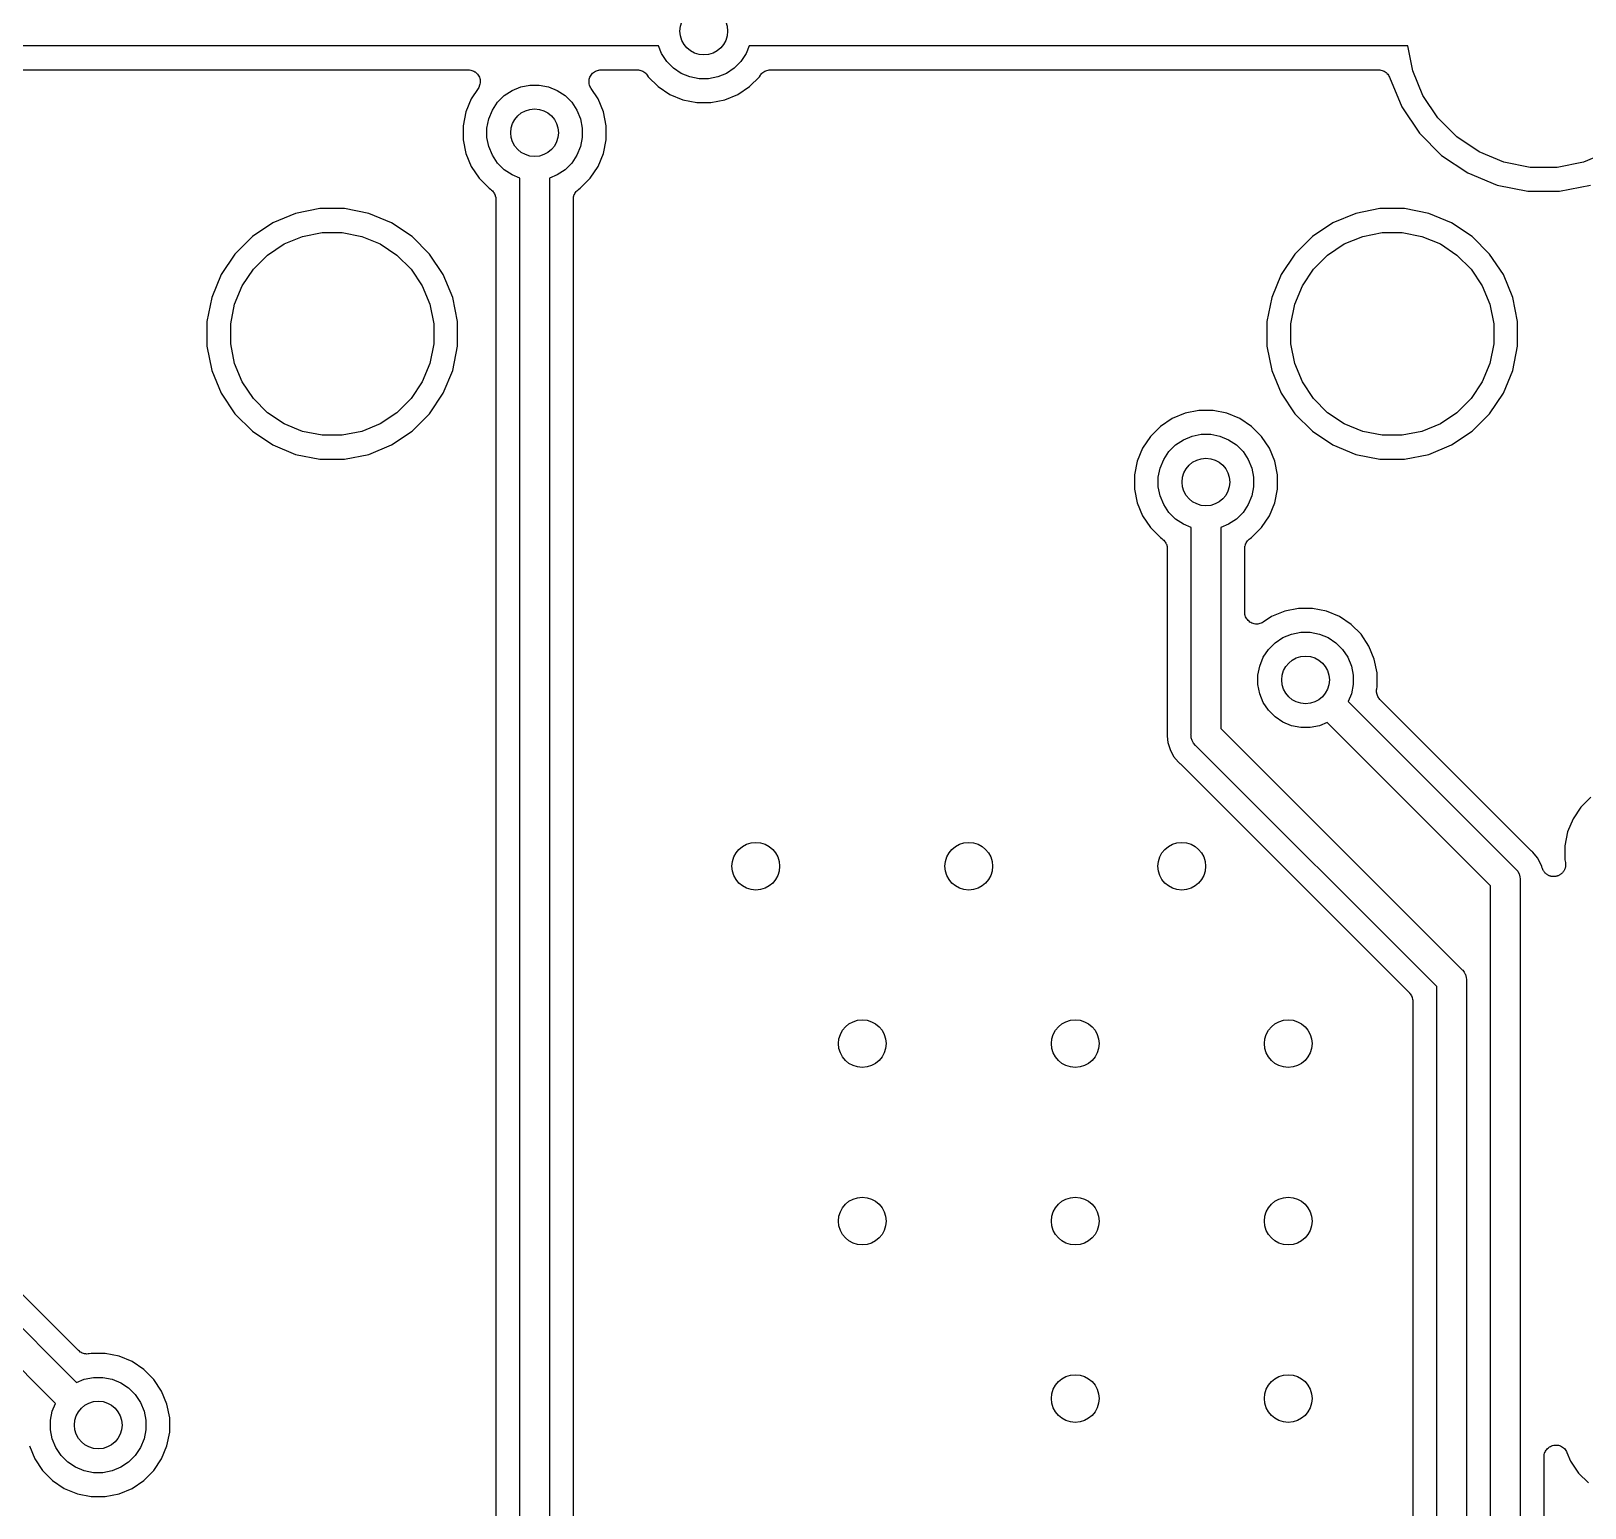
# Model space of a CAD drawing. Extents: x 0.9 to 12.6, y -6.4 to -2.3.
# Drawn here: x 6.288 to 6.801, y -5.45 to -4.963 of the extents above; entities that cross this region are included whole.
import ezdxf

# ---------------------------------------------------------------- set-up
doc = ezdxf.new("R2010")
doc.units = 0
doc.header["$MEASUREMENT"] = 0
doc.layers.add('BLACK', color=7, linetype='CONTINUOUS')

msp = doc.modelspace()

# ---------------------------------------------------------------- linework, layer by layer
at = {"layer": 'BLACK', "linetype": 'CONTINUOUS'}
for p, q in [((6.49518, -4.96742), (6.0824, -4.96742)), ((6.49623, -4.96996), (6.49518, -4.96742)), ((6.49795, -4.97254), (6.49623, -4.96996)), ((6.52414, -4.96996), (6.52242, -4.97254)), ((6.52519, -4.96742), (6.52414, -4.96996)), ((6.7426, -4.96742), (6.52519, -4.96742)), ((6.74423, -4.97563), (6.7426, -4.96742)), ((6.22247, -4.9753), (6.43243, -4.9753)), ((6.43243, -4.9753), (6.43247, -4.9753)), ((6.43247, -4.9753), (6.43247, -4.9753)), ((6.43247, -4.9753), (6.43247, -4.9753)), ((6.43247, -4.9753), (6.43249, -4.9753)), ((6.43249, -4.9753), (6.43286, -4.97534)), ((6.43286, -4.97534), (6.43323, -4.97538)), ((6.43323, -4.97538), (6.43324, -4.97538)), ((6.43324, -4.97538), (6.43325, -4.97538)), ((6.43325, -4.97538), (6.43361, -4.97549)), ((6.43361, -4.97549), (6.43397, -4.97561)), ((6.43397, -4.97561), (6.43397, -4.97561)), ((6.43397, -4.97561), (6.43398, -4.97561)), ((6.43398, -4.97561), (6.43431, -4.97579)), ((6.43431, -4.97579), (6.43464, -4.97597)), ((6.43464, -4.97597), (6.43465, -4.97598)), ((6.43465, -4.97598), (6.43466, -4.97598)), ((6.43466, -4.97598), (6.43494, -4.97622)), ((6.43494, -4.97622), (6.43523, -4.97647)), ((6.47347, -4.97643), (6.47376, -4.97619)), ((6.47376, -4.97619), (6.47405, -4.97595)), ((6.47405, -4.97595), (6.47406, -4.97595)), ((6.47406, -4.97595), (6.47407, -4.97594)), ((6.47407, -4.97594), (6.4744, -4.97577)), ((6.4744, -4.97577), (6.47473, -4.97559)), ((6.47473, -4.97559), (6.47474, -4.97559)), ((6.47474, -4.97559), (6.47475, -4.97559)), ((6.47475, -4.97559), (6.4751, -4.97548)), ((6.4751, -4.97548), (6.47547, -4.97537)), ((6.47547, -4.97537), (6.47547, -4.97537)), ((6.47547, -4.97537), (6.47548, -4.97537)), ((6.47548, -4.97537), (6.47585, -4.97533)), ((6.47585, -4.97533), (6.47623, -4.9753)), ((6.47623, -4.9753), (6.48822, -4.9753)), ((6.48822, -4.9753), (6.48824, -4.9753)), ((6.48824, -4.9753), (6.48824, -4.9753)), ((6.48824, -4.9753), (6.48824, -4.9753)), ((6.48824, -4.9753), (6.48828, -4.9753)), ((6.48828, -4.9753), (6.48864, -4.97534)), ((6.48864, -4.97534), (6.489, -4.97537)), ((6.489, -4.97537), (6.48902, -4.97538)), ((6.48902, -4.97538), (6.48904, -4.97538)), ((6.48904, -4.97538), (6.48939, -4.97549)), ((6.48939, -4.97549), (6.48974, -4.9756)), ((6.48974, -4.9756), (6.48975, -4.97561)), ((6.48975, -4.97561), (6.48977, -4.97561)), ((6.48977, -4.97561), (6.49009, -4.97579)), ((6.49009, -4.97579), (6.49041, -4.97596)), ((6.49041, -4.97596), (6.49043, -4.97597)), ((6.49043, -4.97597), (6.49044, -4.97598)), ((6.49044, -4.97598), (6.49072, -4.97622)), ((6.49072, -4.97622), (6.49101, -4.97645)), ((6.50015, -4.97473), (6.49795, -4.97254)), ((6.50273, -4.97646), (6.50015, -4.97473)), ((6.52022, -4.97473), (6.51764, -4.97646)), ((6.52242, -4.97254), (6.52022, -4.97473)), ((6.5294, -4.97641), (6.52969, -4.97618)), ((6.52969, -4.97618), (6.52997, -4.97595)), ((6.52997, -4.97595), (6.52999, -4.97594)), ((6.52999, -4.97594), (6.53, -4.97593)), ((6.53, -4.97593), (6.53033, -4.97576)), ((6.53033, -4.97576), (6.53065, -4.97559)), ((6.53065, -4.97559), (6.53067, -4.97559)), ((6.53067, -4.97559), (6.53068, -4.97558)), ((6.53068, -4.97558), (6.53103, -4.97548)), ((6.53103, -4.97548), (6.53139, -4.97537)), ((6.53139, -4.97537), (6.5314, -4.97537)), ((6.5314, -4.97537), (6.53142, -4.97536)), ((6.53142, -4.97536), (6.53178, -4.97533)), ((6.53178, -4.97533), (6.53215, -4.9753)), ((6.53215, -4.9753), (6.73294, -4.9753)), ((6.73294, -4.9753), (6.73296, -4.9753)), ((6.73296, -4.9753), (6.73296, -4.9753)), ((6.73296, -4.9753), (6.73296, -4.9753)), ((6.73296, -4.9753), (6.73299, -4.9753)), ((6.73299, -4.9753), (6.73336, -4.97534)), ((6.73336, -4.97534), (6.73372, -4.97537)), ((6.73372, -4.97537), (6.73374, -4.97538)), ((6.73374, -4.97538), (6.73376, -4.97538)), ((6.73376, -4.97538), (6.73411, -4.97549)), ((6.73411, -4.97549), (6.73446, -4.9756)), ((6.73446, -4.9756), (6.73447, -4.97561)), ((6.73447, -4.97561), (6.73449, -4.97561)), ((6.73449, -4.97561), (6.73481, -4.97579)), ((6.73481, -4.97579), (6.73513, -4.97596)), ((6.73513, -4.97596), (6.73515, -4.97598)), ((6.73515, -4.97598), (6.73516, -4.97598)), ((6.73516, -4.97598), (6.73544, -4.97622)), ((6.73544, -4.97622), (6.73573, -4.97645)), ((6.74762, -4.98382), (6.74423, -4.97563)), ((6.43571, -4.98142), (6.4334, -4.98487)), ((6.43523, -4.97647), (6.43524, -4.97647)), ((6.43524, -4.97647), (6.43524, -4.97648)), ((6.43524, -4.97648), (6.43548, -4.97677)), ((6.43548, -4.97677), (6.43572, -4.97706)), ((6.43588, -4.98109), (6.43571, -4.98142)), ((6.43572, -4.97706), (6.43572, -4.97707)), ((6.43572, -4.97707), (6.43573, -4.97708)), ((6.43573, -4.97708), (6.4359, -4.9774)), ((6.43606, -4.98076), (6.43588, -4.98109)), ((6.4359, -4.9774), (6.43608, -4.97774)), ((6.43607, -4.98074), (6.43606, -4.98075)), ((6.43606, -4.98075), (6.43606, -4.98076)), ((6.43618, -4.98038), (6.43607, -4.98074)), ((6.43608, -4.97774), (6.43608, -4.97775)), ((6.43608, -4.97775), (6.43608, -4.97776)), ((6.43608, -4.97776), (6.43619, -4.97812)), ((6.43629, -4.98002), (6.43618, -4.98038)), ((6.43619, -4.97812), (6.4363, -4.97848)), ((6.43633, -4.97963), (6.43629, -4.98001)), ((6.43629, -4.98001), (6.43629, -4.98002)), ((6.43629, -4.98002), (6.43629, -4.98002)), ((6.4363, -4.97848), (6.4363, -4.97849)), ((6.4363, -4.97849), (6.4363, -4.97849)), ((6.4363, -4.97849), (6.43633, -4.97887)), ((6.43633, -4.97887), (6.43637, -4.97924)), ((6.43637, -4.97926), (6.43633, -4.97963)), ((6.43637, -4.97924), (6.43637, -4.97925)), ((6.43637, -4.97925), (6.43637, -4.97926)), ((6.44687, -4.98211), (6.44974, -4.98092)), ((6.44974, -4.98092), (6.45278, -4.98031)), ((6.45278, -4.98031), (6.45588, -4.98031)), ((6.45588, -4.98031), (6.45892, -4.98092)), ((6.45892, -4.98092), (6.46179, -4.98211)), ((6.47229, -4.97919), (6.47233, -4.97882)), ((6.47229, -4.9792), (6.47229, -4.97919)), ((6.47233, -4.97958), (6.47229, -4.9792)), ((6.47229, -4.9792), (6.47229, -4.9792)), ((6.47233, -4.97882), (6.47237, -4.97844)), ((6.47236, -4.97995), (6.47233, -4.97958)), ((6.47236, -4.97996), (6.47236, -4.97995)), ((6.47236, -4.97997), (6.47236, -4.97996)), ((6.47247, -4.98033), (6.47236, -4.97997)), ((6.47237, -4.97844), (6.47238, -4.97843)), ((6.47238, -4.97842), (6.47249, -4.97807)), ((6.47238, -4.97843), (6.47238, -4.97842)), ((6.47257, -4.98069), (6.47247, -4.98033)), ((6.47249, -4.97807), (6.4726, -4.97771)), ((6.47258, -4.9807), (6.47257, -4.98069)), ((6.47258, -4.98071), (6.47258, -4.9807)), ((6.47275, -4.98104), (6.47258, -4.98071)), ((6.4726, -4.9777), (6.47261, -4.97769)), ((6.4726, -4.97771), (6.4726, -4.9777)), ((6.47261, -4.97769), (6.47279, -4.97736)), ((6.47293, -4.98137), (6.47275, -4.98104)), ((6.47279, -4.97736), (6.47297, -4.97703)), ((6.47294, -4.98139), (6.47293, -4.98137)), ((6.47296, -4.98142), (6.47294, -4.98139)), ((6.47294, -4.98139), (6.47294, -4.98139)), ((6.47294, -4.98139), (6.47294, -4.98139)), ((6.47526, -4.98487), (6.47296, -4.98142)), ((6.47297, -4.97703), (6.47297, -4.97702)), ((6.47297, -4.97702), (6.47298, -4.97702)), ((6.47298, -4.97702), (6.47322, -4.97673)), ((6.47322, -4.97673), (6.47346, -4.97644)), ((6.47346, -4.97644), (6.47346, -4.97643)), ((6.47346, -4.97643), (6.47347, -4.97643)), ((6.49101, -4.97645), (6.49102, -4.97647)), ((6.49102, -4.97647), (6.49103, -4.97648)), ((6.49103, -4.97648), (6.49126, -4.97676)), ((6.49126, -4.97676), (6.49149, -4.97705)), ((6.49149, -4.97705), (6.49184, -4.97756)), ((6.49184, -4.97756), (6.49513, -4.98085)), ((6.49513, -4.98085), (6.499, -4.98343)), ((6.50559, -4.97764), (6.50273, -4.97646)), ((6.50863, -4.97825), (6.50559, -4.97764)), ((6.51174, -4.97825), (6.50863, -4.97825)), ((6.51478, -4.97764), (6.51174, -4.97825)), ((6.51764, -4.97646), (6.51478, -4.97764)), ((6.52137, -4.98343), (6.52524, -4.98085)), ((6.52524, -4.98085), (6.52853, -4.97756)), ((6.52853, -4.97756), (6.52888, -4.97705)), ((6.52888, -4.97705), (6.52889, -4.97703)), ((6.52889, -4.97703), (6.52891, -4.977)), ((6.52889, -4.97703), (6.52889, -4.97703)), ((6.52889, -4.97703), (6.52889, -4.97703)), ((6.52891, -4.977), (6.52914, -4.97672)), ((6.52914, -4.97672), (6.52938, -4.97644)), ((6.52938, -4.97644), (6.52939, -4.97643)), ((6.52939, -4.97643), (6.5294, -4.97641)), ((6.73573, -4.97645), (6.73574, -4.97647)), ((6.73574, -4.97647), (6.73575, -4.97648)), ((6.73575, -4.97648), (6.73598, -4.97676)), ((6.73598, -4.97676), (6.73621, -4.97705)), ((6.73621, -4.97705), (6.73622, -4.97706)), ((6.73622, -4.97706), (6.73623, -4.97708)), ((6.73623, -4.97708), (6.7364, -4.9774)), ((6.7364, -4.9774), (6.73658, -4.97773)), ((6.73658, -4.97773), (6.74064, -4.98755)), ((6.4334, -4.98487), (6.43162, -4.98917)), ((6.44037, -4.9886), (6.4421, -4.98602)), ((6.4421, -4.98602), (6.44429, -4.98383)), ((6.44429, -4.98383), (6.44687, -4.98211)), ((6.46179, -4.98211), (6.46437, -4.98383)), ((6.46437, -4.98383), (6.46656, -4.98602)), ((6.46656, -4.98602), (6.46829, -4.9886)), ((6.47704, -4.98917), (6.47526, -4.98487)), ((6.499, -4.98343), (6.50329, -4.98521)), ((6.50329, -4.98521), (6.50786, -4.98612)), ((6.50786, -4.98612), (6.51251, -4.98612)), ((6.51251, -4.98612), (6.51708, -4.98521)), ((6.51708, -4.98521), (6.52137, -4.98343)), ((6.75255, -4.99119), (6.74762, -4.98382)), ((6.43162, -4.98917), (6.43071, -4.99374)), ((6.43858, -4.99451), (6.43919, -4.99147)), ((6.43919, -4.99147), (6.44037, -4.9886)), ((6.46829, -4.9886), (6.46947, -4.99147)), ((6.46947, -4.99147), (6.47008, -4.99451)), ((6.47795, -4.99374), (6.47704, -4.98917)), ((6.74064, -4.98755), (6.74643, -4.99621)), ((6.75881, -4.99745), (6.75255, -4.99119)), ((6.43071, -4.99374), (6.43071, -4.99839)), ((6.43858, -4.99761), (6.43858, -4.99451)), ((6.47008, -4.99451), (6.47008, -4.99761)), ((6.47795, -4.99839), (6.47795, -4.99374)), ((6.74643, -4.99621), (6.75379, -5.00357)), ((6.43071, -4.99839), (6.43162, -5.00295)), ((6.43919, -5.00066), (6.43858, -4.99761)), ((6.44037, -5.00352), (6.43919, -5.00066)), ((6.46947, -5.00066), (6.46829, -5.00352)), ((6.47008, -4.99761), (6.46947, -5.00066)), ((6.47704, -5.00295), (6.47795, -4.99839)), ((6.76618, -5.00238), (6.75881, -4.99745)), ((6.43162, -5.00295), (6.4334, -5.00725)), ((6.4421, -5.0061), (6.44037, -5.00352)), ((6.44429, -5.0083), (6.4421, -5.0061)), ((6.46656, -5.0061), (6.46437, -5.0083)), ((6.46829, -5.00352), (6.46656, -5.0061)), ((6.47526, -5.00725), (6.47704, -5.00295)), ((6.75379, -5.00357), (6.76245, -5.00936)), ((6.77437, -5.00577), (6.76618, -5.00238)), ((6.78307, -5.0075), (6.77437, -5.00577)), ((6.80063, -5.00577), (6.79193, -5.0075)), ((6.80882, -5.00238), (6.80063, -5.00577)), ((6.4334, -5.00725), (6.43598, -5.01112)), ((6.43598, -5.01112), (6.43927, -5.01441)), ((6.44687, -5.01002), (6.44429, -5.0083)), ((6.44941, -5.01107), (6.44687, -5.01002)), ((6.44941, -5.52968), (6.44941, -5.01107)), ((6.46179, -5.01002), (6.45925, -5.01107)), ((6.45925, -5.01107), (6.45925, -5.52788)), ((6.46437, -5.0083), (6.46179, -5.01002)), ((6.46939, -5.01441), (6.47268, -5.01112)), ((6.47268, -5.01112), (6.47526, -5.00725)), ((6.76245, -5.00936), (6.77208, -5.01334)), ((6.79193, -5.0075), (6.78307, -5.0075)), ((6.43927, -5.01441), (6.43979, -5.01475)), ((6.43979, -5.01475), (6.4398, -5.01476)), ((6.4398, -5.01476), (6.4398, -5.01476)), ((6.4398, -5.01476), (6.4398, -5.01476)), ((6.4398, -5.01476), (6.43983, -5.01479)), ((6.43983, -5.01479), (6.44011, -5.01502)), ((6.44011, -5.01502), (6.44039, -5.01525)), ((6.44039, -5.01525), (6.4404, -5.01527)), ((6.4404, -5.01527), (6.44042, -5.01528)), ((6.44042, -5.01528), (6.44065, -5.01557)), ((6.44065, -5.01557), (6.44088, -5.01585)), ((6.44088, -5.01585), (6.44089, -5.01587)), ((6.44089, -5.01587), (6.4409, -5.01588)), ((6.4409, -5.01588), (6.44107, -5.01621)), ((6.44107, -5.01621), (6.44124, -5.01653)), ((6.44124, -5.01653), (6.44124, -5.01655)), ((6.44124, -5.01655), (6.44125, -5.01656)), ((6.44125, -5.01656), (6.44135, -5.01691)), ((6.44135, -5.01691), (6.44146, -5.01726)), ((6.44146, -5.01726), (6.44146, -5.01728)), ((6.44146, -5.01728), (6.44147, -5.0173)), ((6.44147, -5.0173), (6.4415, -5.01766)), ((6.46717, -5.01761), (6.4672, -5.01725)), ((6.4672, -5.01725), (6.46721, -5.01723)), ((6.46721, -5.01721), (6.46732, -5.01686)), ((6.46721, -5.01723), (6.46721, -5.01721)), ((6.46732, -5.01686), (6.46743, -5.01651)), ((6.46743, -5.01651), (6.46744, -5.0165)), ((6.46744, -5.01648), (6.46762, -5.01616)), ((6.46744, -5.0165), (6.46744, -5.01648)), ((6.46762, -5.01616), (6.46779, -5.01583)), ((6.46779, -5.01583), (6.46781, -5.01582)), ((6.46781, -5.0158), (6.46805, -5.01553)), ((6.46781, -5.01582), (6.46781, -5.0158)), ((6.46805, -5.01553), (6.46828, -5.01524)), ((6.46828, -5.01524), (6.4683, -5.01523)), ((6.4683, -5.01523), (6.46831, -5.01521)), ((6.46831, -5.01521), (6.46859, -5.01499)), ((6.46859, -5.01499), (6.46888, -5.01475)), ((6.46888, -5.01475), (6.46939, -5.01441)), ((6.77208, -5.01334), (6.78229, -5.01537)), ((6.78229, -5.01537), (6.79271, -5.01537)), ((6.79271, -5.01537), (6.80292, -5.01334)), ((6.38343, -5.02113), (6.37543, -5.02272)), ((6.39157, -5.02113), (6.38343, -5.02113)), ((6.39957, -5.02272), (6.39157, -5.02113)), ((6.4415, -5.01766), (6.44154, -5.01803)), ((6.44154, -5.01803), (6.44154, -5.5291)), ((6.46713, -5.01797), (6.46717, -5.01761)), ((6.46713, -5.01801), (6.46713, -5.01797)), ((6.46713, -5.01803), (6.46713, -5.01801)), ((6.46713, -5.01801), (6.46713, -5.01801)), ((6.46713, -5.01801), (6.46713, -5.01801)), ((6.46713, -5.52299), (6.46713, -5.01803)), ((6.73343, -5.02113), (6.72543, -5.02272)), ((6.74157, -5.02113), (6.73343, -5.02113)), ((6.74957, -5.02272), (6.74157, -5.02113)), ((6.3679, -5.02583), (6.36113, -5.03036)), ((6.37543, -5.02272), (6.3679, -5.02583)), ((6.4071, -5.02583), (6.39957, -5.02272)), ((6.41387, -5.03036), (6.4071, -5.02583)), ((6.7179, -5.02583), (6.71113, -5.03036)), ((6.72543, -5.02272), (6.7179, -5.02583)), ((6.7571, -5.02583), (6.74957, -5.02272)), ((6.76387, -5.03036), (6.7571, -5.02583)), ((6.36113, -5.03036), (6.35536, -5.03613)), ((6.37163, -5.03281), (6.37773, -5.03029)), ((6.37773, -5.03029), (6.3842, -5.029)), ((6.3842, -5.029), (6.3908, -5.029)), ((6.3908, -5.029), (6.39727, -5.03029)), ((6.39727, -5.03029), (6.40337, -5.03281)), ((6.41964, -5.03613), (6.41387, -5.03036)), ((6.71113, -5.03036), (6.70536, -5.03613)), ((6.72163, -5.03281), (6.72773, -5.03029)), ((6.72773, -5.03029), (6.7342, -5.029)), ((6.7342, -5.029), (6.7408, -5.029)), ((6.7408, -5.029), (6.74727, -5.03029)), ((6.74727, -5.03029), (6.75337, -5.03281)), ((6.76964, -5.03613), (6.76387, -5.03036)), ((6.35536, -5.03613), (6.35083, -5.0429)), ((6.36148, -5.04115), (6.36614, -5.03648)), ((6.36614, -5.03648), (6.37163, -5.03281)), ((6.40337, -5.03281), (6.40885, -5.03648)), ((6.40885, -5.03648), (6.41352, -5.04115)), ((6.42417, -5.0429), (6.41964, -5.03613)), ((6.70536, -5.03613), (6.70083, -5.0429)), ((6.71148, -5.04115), (6.71615, -5.03648)), ((6.71615, -5.03648), (6.72163, -5.03281)), ((6.75337, -5.03281), (6.75885, -5.03648)), ((6.75885, -5.03648), (6.76352, -5.04115)), ((6.77417, -5.0429), (6.76964, -5.03613)), ((6.35083, -5.0429), (6.34772, -5.05043)), ((6.35781, -5.04663), (6.36148, -5.04115)), ((6.41352, -5.04115), (6.41719, -5.04663)), ((6.42728, -5.05043), (6.42417, -5.0429)), ((6.70083, -5.0429), (6.69772, -5.05043)), ((6.70781, -5.04663), (6.71148, -5.04115)), ((6.76352, -5.04115), (6.76719, -5.04663)), ((6.77728, -5.05043), (6.77417, -5.0429)), ((6.35529, -5.05273), (6.35781, -5.04663)), ((6.41719, -5.04663), (6.41971, -5.05273)), ((6.70529, -5.05273), (6.70781, -5.04663)), ((6.76719, -5.04663), (6.76971, -5.05273)), ((6.34772, -5.05043), (6.34613, -5.05843)), ((6.354, -5.0592), (6.35529, -5.05273)), ((6.41971, -5.05273), (6.421, -5.0592)), ((6.42887, -5.05843), (6.42728, -5.05043)), ((6.69772, -5.05043), (6.69613, -5.05843)), ((6.704, -5.0592), (6.70529, -5.05273)), ((6.76971, -5.05273), (6.771, -5.0592)), ((6.77887, -5.05843), (6.77728, -5.05043)), ((6.34613, -5.05843), (6.34613, -5.06657)), ((6.354, -5.0658), (6.354, -5.0592)), ((6.421, -5.0592), (6.421, -5.0658)), ((6.42887, -5.06657), (6.42887, -5.05843)), ((6.69613, -5.05843), (6.69613, -5.06657)), ((6.704, -5.0658), (6.704, -5.0592)), ((6.771, -5.0592), (6.771, -5.0658)), ((6.77887, -5.06657), (6.77887, -5.05843)), ((6.34613, -5.06657), (6.34772, -5.07457)), ((6.35529, -5.07227), (6.354, -5.0658)), ((6.421, -5.0658), (6.41971, -5.07227)), ((6.42728, -5.07457), (6.42887, -5.06657)), ((6.69613, -5.06657), (6.69772, -5.07457)), ((6.70529, -5.07227), (6.704, -5.0658)), ((6.771, -5.0658), (6.76971, -5.07227)), ((6.77728, -5.07457), (6.77887, -5.06657)), ((6.35781, -5.07837), (6.35529, -5.07227)), ((6.41971, -5.07227), (6.41719, -5.07837)), ((6.70781, -5.07837), (6.70529, -5.07227)), ((6.76971, -5.07227), (6.76719, -5.07837)), ((6.34772, -5.07457), (6.35083, -5.0821)), ((6.36148, -5.08385), (6.35781, -5.07837)), ((6.41719, -5.07837), (6.41352, -5.08385)), ((6.42417, -5.0821), (6.42728, -5.07457)), ((6.69772, -5.07457), (6.70083, -5.0821)), ((6.71148, -5.08385), (6.70781, -5.07837)), ((6.76719, -5.07837), (6.76352, -5.08385)), ((6.77417, -5.0821), (6.77728, -5.07457)), ((6.35083, -5.0821), (6.35536, -5.08887)), ((6.36614, -5.08852), (6.36148, -5.08385)), ((6.41352, -5.08385), (6.40885, -5.08852)), ((6.41964, -5.08887), (6.42417, -5.0821)), ((6.70083, -5.0821), (6.70536, -5.08887)), ((6.71615, -5.08852), (6.71148, -5.08385)), ((6.76352, -5.08385), (6.75885, -5.08852)), ((6.76964, -5.08887), (6.77417, -5.0821)), ((6.35536, -5.08887), (6.36113, -5.09464)), ((6.37163, -5.09219), (6.36614, -5.08852)), ((6.40885, -5.08852), (6.40337, -5.09219)), ((6.41387, -5.09464), (6.41964, -5.08887)), ((6.66909, -5.0887), (6.6648, -5.09048)), ((6.67366, -5.0878), (6.66909, -5.0887)), ((6.67831, -5.0878), (6.67366, -5.0878)), ((6.68287, -5.0887), (6.67831, -5.0878)), ((6.68717, -5.09048), (6.68287, -5.0887)), ((6.70536, -5.08887), (6.71113, -5.09464)), ((6.72163, -5.09219), (6.71615, -5.08852)), ((6.75885, -5.08852), (6.75337, -5.09219)), ((6.76387, -5.09464), (6.76964, -5.08887)), ((6.37773, -5.09471), (6.37163, -5.09219)), ((6.40337, -5.09219), (6.39727, -5.09471)), ((6.66093, -5.09307), (6.65764, -5.09636)), ((6.6648, -5.09048), (6.66093, -5.09307)), ((6.69104, -5.09307), (6.68717, -5.09048)), ((6.69433, -5.09636), (6.69104, -5.09307)), ((6.72773, -5.09471), (6.72163, -5.09219)), ((6.75337, -5.09219), (6.74727, -5.09471)), ((6.36113, -5.09464), (6.3679, -5.09917)), ((6.3679, -5.09917), (6.37543, -5.10228)), ((6.3842, -5.096), (6.37773, -5.09471)), ((6.3908, -5.096), (6.3842, -5.096)), ((6.39727, -5.09471), (6.3908, -5.096)), ((6.39957, -5.10228), (6.4071, -5.09917)), ((6.4071, -5.09917), (6.41387, -5.09464)), ((6.65764, -5.09636), (6.65505, -5.10023)), ((6.66375, -5.10138), (6.66595, -5.09919)), ((6.66595, -5.09919), (6.66852, -5.09746)), ((6.66852, -5.09746), (6.67139, -5.09627)), ((6.67139, -5.09627), (6.67443, -5.09567)), ((6.67443, -5.09567), (6.67754, -5.09567)), ((6.67754, -5.09567), (6.68058, -5.09627)), ((6.68058, -5.09627), (6.68344, -5.09746)), ((6.68344, -5.09746), (6.68602, -5.09919)), ((6.68602, -5.09919), (6.68822, -5.10138)), ((6.69692, -5.10023), (6.69433, -5.09636)), ((6.71113, -5.09464), (6.7179, -5.09917)), ((6.7179, -5.09917), (6.72543, -5.10228)), ((6.7342, -5.096), (6.72773, -5.09471)), ((6.7408, -5.096), (6.7342, -5.096)), ((6.74727, -5.09471), (6.7408, -5.096)), ((6.74957, -5.10228), (6.7571, -5.09917)), ((6.7571, -5.09917), (6.76387, -5.09464)), ((6.37543, -5.10228), (6.38343, -5.10387)), ((6.38343, -5.10387), (6.39157, -5.10387)), ((6.39157, -5.10387), (6.39957, -5.10228)), ((6.65327, -5.10453), (6.65236, -5.10909)), ((6.65505, -5.10023), (6.65327, -5.10453)), ((6.66084, -5.10682), (6.66203, -5.10396)), ((6.66203, -5.10396), (6.66375, -5.10138)), ((6.68822, -5.10138), (6.68994, -5.10396)), ((6.68994, -5.10396), (6.69113, -5.10682)), ((6.6987, -5.10453), (6.69692, -5.10023)), ((6.69961, -5.10909), (6.6987, -5.10453)), ((6.72543, -5.10228), (6.73343, -5.10387)), ((6.73343, -5.10387), (6.74157, -5.10387)), ((6.74157, -5.10387), (6.74957, -5.10228)), ((6.65236, -5.10909), (6.65236, -5.11374)), ((6.66024, -5.10987), (6.66084, -5.10682)), ((6.69113, -5.10682), (6.69173, -5.10987)), ((6.69961, -5.11374), (6.69961, -5.10909)), ((6.65236, -5.11374), (6.65327, -5.11831)), ((6.66024, -5.11297), (6.66024, -5.10987)), ((6.66084, -5.11601), (6.66024, -5.11297)), ((6.69173, -5.11297), (6.69113, -5.11601)), ((6.69173, -5.10987), (6.69173, -5.11297)), ((6.6987, -5.11831), (6.69961, -5.11374)), ((6.65327, -5.11831), (6.65505, -5.12261)), ((6.66203, -5.11888), (6.66084, -5.11601)), ((6.66375, -5.12146), (6.66203, -5.11888)), ((6.68994, -5.11888), (6.68822, -5.12146)), ((6.69113, -5.11601), (6.68994, -5.11888)), ((6.69692, -5.12261), (6.6987, -5.11831)), ((6.65505, -5.12261), (6.65764, -5.12648)), ((6.66595, -5.12365), (6.66375, -5.12146)), ((6.66852, -5.12537), (6.66595, -5.12365)), ((6.68602, -5.12365), (6.68344, -5.12537)), ((6.68822, -5.12146), (6.68602, -5.12365)), ((6.69433, -5.12648), (6.69692, -5.12261)), ((6.65764, -5.12648), (6.66093, -5.12977)), ((6.66093, -5.12977), (6.66144, -5.13011)), ((6.66144, -5.13011), (6.66145, -5.13012)), ((6.66145, -5.13012), (6.66145, -5.13012)), ((6.66145, -5.13012), (6.66145, -5.13012)), ((6.66145, -5.13012), (6.66148, -5.13014)), ((6.66148, -5.13014), (6.66176, -5.13038)), ((6.67106, -5.12642), (6.66852, -5.12537)), ((6.67106, -5.19464), (6.67106, -5.12642)), ((6.68344, -5.12537), (6.68091, -5.12642)), ((6.68091, -5.12642), (6.68091, -5.19284)), ((6.69024, -5.13034), (6.69053, -5.13011)), ((6.69053, -5.13011), (6.69104, -5.12977)), ((6.69104, -5.12977), (6.69433, -5.12648)), ((6.66176, -5.13038), (6.66205, -5.13061)), ((6.66205, -5.13061), (6.66206, -5.13062)), ((6.66206, -5.13062), (6.66207, -5.13063)), ((6.66207, -5.13063), (6.6623, -5.13092)), ((6.6623, -5.13092), (6.66253, -5.1312)), ((6.66253, -5.1312), (6.66254, -5.13122)), ((6.66254, -5.13122), (6.66255, -5.13124)), ((6.66255, -5.13124), (6.66272, -5.13156)), ((6.66272, -5.13156), (6.66289, -5.13188)), ((6.66289, -5.13188), (6.6629, -5.1319)), ((6.6629, -5.1319), (6.66291, -5.13192)), ((6.66291, -5.13192), (6.66301, -5.13227)), ((6.66301, -5.13227), (6.66311, -5.13262)), ((6.66311, -5.13262), (6.66312, -5.13264)), ((6.66312, -5.13264), (6.66312, -5.13265)), ((6.66312, -5.13265), (6.66315, -5.13302)), ((6.66315, -5.13302), (6.66319, -5.13338)), ((6.66319, -5.13338), (6.66319, -5.19406)), ((6.68878, -5.13333), (6.68882, -5.13296)), ((6.68878, -5.13336), (6.68878, -5.13333)), ((6.68878, -5.13337), (6.68878, -5.13336)), ((6.68878, -5.13336), (6.68878, -5.13336)), ((6.68878, -5.13338), (6.68878, -5.13337)), ((6.68878, -5.15441), (6.68878, -5.13338)), ((6.68882, -5.13296), (6.68886, -5.1326)), ((6.68886, -5.13258), (6.68887, -5.13256)), ((6.68886, -5.1326), (6.68886, -5.13258)), ((6.68887, -5.13256), (6.68898, -5.13221)), ((6.68898, -5.13221), (6.68908, -5.13187)), ((6.68908, -5.13187), (6.68909, -5.13185)), ((6.68909, -5.13185), (6.6891, -5.13183)), ((6.6891, -5.13183), (6.68927, -5.13151)), ((6.68927, -5.13151), (6.68945, -5.13119)), ((6.68945, -5.13119), (6.68946, -5.13117)), ((6.68946, -5.13117), (6.68947, -5.13116)), ((6.68947, -5.13116), (6.6897, -5.13088)), ((6.6897, -5.13088), (6.68994, -5.1306)), ((6.68994, -5.1306), (6.68995, -5.13058)), ((6.68995, -5.13058), (6.68996, -5.13057)), ((6.68996, -5.13057), (6.69024, -5.13034)), ((6.68882, -5.15479), (6.68878, -5.15441)), ((6.68885, -5.15516), (6.68882, -5.15479)), ((6.68885, -5.15517), (6.68885, -5.15516)), ((6.68885, -5.15518), (6.68885, -5.15517)), ((6.68896, -5.15554), (6.68885, -5.15518)), ((6.68907, -5.1559), (6.68896, -5.15554)), ((6.68908, -5.15591), (6.68907, -5.1559)), ((6.68907, -5.1559), (6.68907, -5.1559)), ((6.69767, -5.15584), (6.6949, -5.15769)), ((6.70197, -5.15406), (6.69767, -5.15584)), ((6.70653, -5.15315), (6.70197, -5.15406)), ((6.71118, -5.15315), (6.70653, -5.15315)), ((6.71575, -5.15406), (6.71118, -5.15315)), ((6.72005, -5.15584), (6.71575, -5.15406)), ((6.72392, -5.15842), (6.72005, -5.15584)), ((6.68925, -5.15624), (6.68908, -5.15591)), ((6.68943, -5.15658), (6.68925, -5.15624)), ((6.68944, -5.15659), (6.68943, -5.15658)), ((6.68943, -5.15658), (6.68943, -5.15658)), ((6.68967, -5.15687), (6.68944, -5.15659)), ((6.68991, -5.15717), (6.68967, -5.15687)), ((6.68992, -5.15718), (6.68991, -5.15717)), ((6.68992, -5.15719), (6.68992, -5.15718)), ((6.69021, -5.15742), (6.68992, -5.15719)), ((6.6905, -5.15767), (6.69021, -5.15742)), ((6.69051, -5.15767), (6.6905, -5.15767)), ((6.69051, -5.15768), (6.69051, -5.15767)), ((6.69084, -5.15785), (6.69051, -5.15768)), ((6.69118, -5.15803), (6.69084, -5.15785)), ((6.69118, -5.15804), (6.69118, -5.15803)), ((6.69119, -5.15804), (6.69118, -5.15804)), ((6.69155, -5.15815), (6.69119, -5.15804)), ((6.69191, -5.15827), (6.69155, -5.15815)), ((6.69192, -5.15827), (6.69191, -5.15827)), ((6.69231, -5.15831), (6.69192, -5.15827)), ((6.69192, -5.15827), (6.69192, -5.15827)), ((6.69267, -5.15835), (6.69231, -5.15831)), ((6.69268, -5.15835), (6.69267, -5.15835)), ((6.69269, -5.15835), (6.69268, -5.15835)), ((6.69307, -5.15831), (6.69269, -5.15835)), ((6.69344, -5.15828), (6.69307, -5.15831)), ((6.69345, -5.15828), (6.69344, -5.15828)), ((6.69381, -5.15817), (6.69345, -5.15828)), ((6.69345, -5.15828), (6.69345, -5.15828)), ((6.69418, -5.15807), (6.69381, -5.15817)), ((6.69419, -5.15806), (6.69418, -5.15806)), ((6.69418, -5.15806), (6.69418, -5.15807)), ((6.69452, -5.15789), (6.69419, -5.15806)), ((6.69486, -5.15772), (6.69452, -5.15789)), ((6.69487, -5.15771), (6.69486, -5.15772)), ((6.6949, -5.15769), (6.69487, -5.15771)), ((6.69487, -5.15771), (6.69487, -5.15771)), ((6.69487, -5.15771), (6.69487, -5.15771)), ((6.70426, -5.16163), (6.70731, -5.16102)), ((6.70731, -5.16102), (6.71041, -5.16102)), ((6.71041, -5.16102), (6.71345, -5.16163)), ((6.72721, -5.16171), (6.72392, -5.15842)), ((6.69663, -5.16673), (6.69882, -5.16454)), ((6.69882, -5.16454), (6.7014, -5.16282)), ((6.7014, -5.16282), (6.70426, -5.16163)), ((6.71345, -5.16163), (6.71632, -5.16282)), ((6.71632, -5.16282), (6.7189, -5.16454)), ((6.7189, -5.16454), (6.72109, -5.16673)), ((6.72979, -5.16558), (6.72721, -5.16171)), ((6.73157, -5.16988), (6.72979, -5.16558)), ((6.69372, -5.17218), (6.6949, -5.16931)), ((6.6949, -5.16931), (6.69663, -5.16673)), ((6.72109, -5.16673), (6.72281, -5.16931)), ((6.72281, -5.16931), (6.724, -5.17218)), ((6.73248, -5.17445), (6.73157, -5.16988)), ((6.69311, -5.17522), (6.69372, -5.17218)), ((6.69311, -5.17832), (6.69311, -5.17522)), ((6.724, -5.17218), (6.72461, -5.17522)), ((6.72461, -5.17522), (6.72461, -5.17832)), ((6.73248, -5.1791), (6.73248, -5.17445)), ((6.69372, -5.18137), (6.69311, -5.17832)), ((6.6949, -5.18423), (6.69372, -5.18137)), ((6.724, -5.18137), (6.72295, -5.1839)), ((6.72461, -5.17832), (6.724, -5.18137)), ((6.73228, -5.18043), (6.73232, -5.18007)), ((6.73229, -5.18045), (6.73228, -5.18043)), ((6.73228, -5.18047), (6.73229, -5.18045)), ((6.73232, -5.18083), (6.73228, -5.18047)), ((6.73232, -5.18007), (6.73236, -5.1797)), ((6.73235, -5.1812), (6.73232, -5.18083)), ((6.73236, -5.18121), (6.73235, -5.1812)), ((6.73236, -5.1797), (6.73248, -5.1791)), ((6.73236, -5.18123), (6.73236, -5.18121)), ((6.73246, -5.18158), (6.73236, -5.18123)), ((6.30375, -5.39826), (6.09073, -5.18523)), ((6.69663, -5.18681), (6.6949, -5.18423)), ((6.72295, -5.1839), (6.77811, -5.23907)), ((6.73257, -5.18193), (6.73246, -5.18158)), ((6.73257, -5.18195), (6.73257, -5.18193)), ((6.73258, -5.18197), (6.73257, -5.18195)), ((6.73275, -5.18229), (6.73258, -5.18197)), ((6.73292, -5.18262), (6.73275, -5.18229)), ((6.73293, -5.18263), (6.73292, -5.18262)), ((6.73294, -5.18265), (6.73293, -5.18263)), ((6.73317, -5.18293), (6.73294, -5.18265)), ((6.7334, -5.18322), (6.73317, -5.18293)), ((6.73342, -5.18324), (6.7334, -5.18322)), ((6.73343, -5.18324), (6.73342, -5.18324)), ((6.73344, -5.18326), (6.73343, -5.18324)), ((6.73343, -5.18324), (6.73343, -5.18324)), ((6.78327, -5.23309), (6.73344, -5.18326)), ((6.08475, -5.19039), (6.3031, -5.40874)), ((6.69882, -5.189), (6.69663, -5.18681)), ((6.7014, -5.19073), (6.69882, -5.189)), ((6.70426, -5.19191), (6.7014, -5.19073)), ((6.71599, -5.19086), (6.71345, -5.19191)), ((6.76988, -5.24475), (6.71599, -5.19086)), ((6.66317, -5.19445), (6.66313, -5.19488)), ((6.66313, -5.19488), (6.66317, -5.19532)), ((6.66319, -5.19412), (6.66317, -5.19428)), ((6.66317, -5.19428), (6.66317, -5.19445)), ((6.66317, -5.19532), (6.66317, -5.19532)), ((6.66317, -5.19532), (6.66337, -5.19739)), ((6.66319, -5.19406), (6.66319, -5.19412)), ((6.67104, -5.19488), (6.67106, -5.19464)), ((6.67106, -5.19512), (6.67104, -5.19488)), ((6.67113, -5.19585), (6.67106, -5.19512)), ((6.67106, -5.19512), (6.67106, -5.19512)), ((6.67142, -5.19677), (6.67113, -5.19585)), ((6.67187, -5.19763), (6.67142, -5.19677)), ((6.68091, -5.19284), (6.7604, -5.27233)), ((6.70731, -5.19252), (6.70426, -5.19191)), ((6.71041, -5.19252), (6.70731, -5.19252)), ((6.71345, -5.19191), (6.71041, -5.19252)), ((6.29614, -5.4157), (6.07906, -5.19862)), ((6.66337, -5.19739), (6.66411, -5.1998)), ((6.66411, -5.1998), (6.66529, -5.20202)), ((6.66529, -5.20202), (6.66689, -5.20397)), ((6.67249, -5.19838), (6.67187, -5.19763)), ((6.67268, -5.19853), (6.67249, -5.19838)), ((6.75216, -5.27802), (6.67268, -5.19853)), ((6.66689, -5.20397), (6.66723, -5.20425)), ((6.66723, -5.20425), (6.66727, -5.20429)), ((6.66727, -5.20429), (6.66739, -5.20441)), ((6.66739, -5.20441), (6.66752, -5.20451)), ((6.66752, -5.20451), (6.74314, -5.28013)), ((6.80305, -5.21551), (6.79976, -5.2188)), ((6.79976, -5.2188), (6.79718, -5.22267)), ((6.7954, -5.22697), (6.79449, -5.23153)), ((6.79718, -5.22267), (6.7954, -5.22697)), ((6.79449, -5.23153), (6.79449, -5.23618)), ((6.7834, -5.23319), (6.78327, -5.23309)), ((6.78351, -5.23331), (6.7834, -5.23319)), ((6.78356, -5.23335), (6.78351, -5.23331)), ((6.78389, -5.23362), (6.78356, -5.23335)), ((6.78549, -5.23557), (6.78389, -5.23362)), ((6.78668, -5.2378), (6.78549, -5.23557)), ((6.78685, -5.23835), (6.78668, -5.2378)), ((6.79449, -5.23618), (6.79465, -5.23702)), ((6.79465, -5.23702), (6.79466, -5.23707)), ((6.79466, -5.23707), (6.79468, -5.23726)), ((6.79468, -5.23726), (6.79472, -5.23745)), ((6.79472, -5.23745), (6.79471, -5.23764)), ((6.79471, -5.23764), (6.79473, -5.23784)), ((6.79473, -5.23784), (6.79471, -5.23803)), ((6.77811, -5.23907), (6.7783, -5.23922)), ((6.7783, -5.23922), (6.77845, -5.23941)), ((6.77845, -5.23941), (6.77891, -5.23997)), ((6.77891, -5.23997), (6.77929, -5.24067)), ((6.77929, -5.24067), (6.77937, -5.24082)), ((6.77937, -5.24082), (6.77965, -5.24175)), ((6.77965, -5.24175), (6.77972, -5.24247)), ((6.77972, -5.24247), (6.77972, -5.24248)), ((6.77972, -5.24248), (6.77975, -5.24272)), ((6.77975, -5.24272), (6.77972, -5.24296)), ((6.77972, -5.24296), (6.77972, -5.59287)), ((6.78702, -5.23893), (6.78685, -5.23835)), ((6.7871, -5.2391), (6.78702, -5.23893)), ((6.78715, -5.23929), (6.7871, -5.2391)), ((6.78724, -5.23946), (6.78715, -5.23929)), ((6.78732, -5.23964), (6.78724, -5.23946)), ((6.78742, -5.2398), (6.78732, -5.23964)), ((6.78751, -5.23997), (6.78742, -5.2398)), ((6.78764, -5.24012), (6.78751, -5.23997)), ((6.78774, -5.24028), (6.78764, -5.24012)), ((6.78788, -5.24041), (6.78774, -5.24028)), ((6.788, -5.24056), (6.78788, -5.24041)), ((6.78815, -5.24068), (6.788, -5.24056)), ((6.78829, -5.24082), (6.78815, -5.24068)), ((6.78845, -5.24093), (6.78829, -5.24082)), ((6.78859, -5.24105), (6.78845, -5.24093)), ((6.78876, -5.24114), (6.78859, -5.24105)), ((6.78892, -5.24125), (6.78876, -5.24114)), ((6.7891, -5.24132), (6.78892, -5.24125)), ((6.78927, -5.24142), (6.7891, -5.24132)), ((6.78945, -5.24147), (6.78927, -5.24142)), ((6.78963, -5.24155), (6.78945, -5.24147)), ((6.78982, -5.24159), (6.78963, -5.24155)), ((6.79, -5.24164), (6.78982, -5.24159)), ((6.7902, -5.24166), (6.79, -5.24164)), ((6.79039, -5.2417), (6.7902, -5.24166)), ((6.79058, -5.2417), (6.79039, -5.2417)), ((6.79077, -5.24172), (6.79058, -5.2417)), ((6.79096, -5.2417), (6.79077, -5.24172)), ((6.79115, -5.24171), (6.79096, -5.2417)), ((6.79134, -5.24167), (6.79115, -5.24171)), ((6.79153, -5.24165), (6.79134, -5.24167)), ((6.79172, -5.2416), (6.79153, -5.24165)), ((6.79191, -5.24156), (6.79172, -5.2416)), ((6.79209, -5.24149), (6.79191, -5.24156)), ((6.79227, -5.24143), (6.79209, -5.24149)), ((6.79244, -5.24134), (6.79227, -5.24143)), ((6.79262, -5.24127), (6.79244, -5.24134)), ((6.79278, -5.24117), (6.79262, -5.24127)), ((6.79295, -5.24108), (6.79278, -5.24117)), ((6.7931, -5.24096), (6.79295, -5.24108)), ((6.79326, -5.24085), (6.7931, -5.24096)), ((6.7934, -5.24072), (6.79326, -5.24085)), ((6.79355, -5.2406), (6.7934, -5.24072)), ((6.79367, -5.24045), (6.79355, -5.2406)), ((6.79381, -5.24031), (6.79367, -5.24045)), ((6.79392, -5.24015), (6.79381, -5.24031)), ((6.79404, -5.24001), (6.79392, -5.24015)), ((6.79414, -5.23984), (6.79404, -5.24001)), ((6.79424, -5.23968), (6.79414, -5.23984)), ((6.79432, -5.2395), (6.79424, -5.23968)), ((6.79441, -5.23933), (6.79432, -5.2395)), ((6.79447, -5.23915), (6.79441, -5.23933)), ((6.79455, -5.23897), (6.79447, -5.23915)), ((6.79459, -5.23878), (6.79455, -5.23897)), ((6.79464, -5.2386), (6.79459, -5.23878)), ((6.79467, -5.23841), (6.79464, -5.2386)), ((6.79471, -5.23822), (6.79467, -5.23841)), ((6.79471, -5.23803), (6.79471, -5.23822)), ((6.76988, -5.59287), (6.76988, -5.24475)), ((6.7604, -5.27233), (6.76058, -5.27249)), ((6.76058, -5.27249), (6.76074, -5.27267)), ((6.76074, -5.27267), (6.7612, -5.27324)), ((6.7612, -5.27324), (6.76155, -5.2739)), ((6.75216, -5.54402), (6.75216, -5.27802)), ((6.76155, -5.2739), (6.76165, -5.27409)), ((6.76165, -5.27409), (6.76194, -5.27502)), ((6.76194, -5.27502), (6.76201, -5.27574)), ((6.76201, -5.27574), (6.76201, -5.27574)), ((6.76201, -5.27574), (6.76203, -5.27598)), ((6.76203, -5.27598), (6.76201, -5.27622)), ((6.76201, -5.27622), (6.76201, -5.54582)), ((6.74314, -5.28013), (6.74315, -5.28014)), ((6.74315, -5.28014), (6.74315, -5.28014)), ((6.74315, -5.28014), (6.74315, -5.28014)), ((6.74315, -5.28014), (6.74318, -5.28017)), ((6.74318, -5.28017), (6.7434, -5.28045)), ((6.7434, -5.28045), (6.74363, -5.28074)), ((6.74363, -5.28074), (6.74364, -5.28075)), ((6.74364, -5.28075), (6.74366, -5.28077)), ((6.74366, -5.28077), (6.74382, -5.28109)), ((6.74382, -5.28109), (6.74399, -5.28141)), ((6.74399, -5.28141), (6.744, -5.28143)), ((6.744, -5.28143), (6.74401, -5.28145)), ((6.74401, -5.28145), (6.74411, -5.2818)), ((6.74411, -5.2818), (6.74422, -5.28215)), ((6.74422, -5.28215), (6.74422, -5.28217)), ((6.74422, -5.28217), (6.74422, -5.28219)), ((6.74422, -5.28219), (6.74426, -5.28255)), ((6.74426, -5.28255), (6.74429, -5.28291)), ((6.74429, -5.28291), (6.74429, -5.53913)), ((6.30404, -5.39849), (6.30375, -5.39826)), ((6.30431, -5.39872), (6.30404, -5.39849)), ((6.30433, -5.39873), (6.30431, -5.39872)), ((6.30435, -5.39874), (6.30433, -5.39873)), ((6.30467, -5.39892), (6.30435, -5.39874)), ((6.30499, -5.39909), (6.30467, -5.39892)), ((6.30501, -5.3991), (6.30499, -5.39909)), ((6.30502, -5.39911), (6.30501, -5.3991)), ((6.30537, -5.39921), (6.30502, -5.39911)), ((6.30572, -5.39932), (6.30537, -5.39921)), ((6.30574, -5.39933), (6.30572, -5.39932)), ((6.30576, -5.39933), (6.30574, -5.39933)), ((6.30612, -5.39937), (6.30576, -5.39933)), ((6.30648, -5.39941), (6.30612, -5.39937)), ((6.3065, -5.39941), (6.30648, -5.39941)), ((6.30652, -5.39941), (6.3065, -5.39941)), ((6.30689, -5.39937), (6.30652, -5.39941)), ((6.30725, -5.39934), (6.30689, -5.39937)), ((6.30729, -5.39934), (6.30725, -5.39934)), ((6.3073, -5.39933), (6.30729, -5.39934)), ((6.30729, -5.39934), (6.30729, -5.39934)), ((6.30729, -5.39934), (6.30729, -5.39934)), ((6.30791, -5.39921), (6.3073, -5.39933)), ((6.31256, -5.39921), (6.30791, -5.39921)), ((6.31713, -5.40012), (6.31256, -5.39921)), ((6.32143, -5.4019), (6.31713, -5.40012)), ((6.32529, -5.40449), (6.32143, -5.4019)), ((6.30564, -5.40769), (6.30869, -5.40709)), ((6.30869, -5.40709), (6.31179, -5.40709)), ((6.31179, -5.40709), (6.31483, -5.40769)), ((6.32858, -5.40778), (6.32529, -5.40449)), ((6.3031, -5.40874), (6.30564, -5.40769)), ((6.31483, -5.40769), (6.3177, -5.40888)), ((6.3177, -5.40888), (6.32027, -5.4106)), ((6.32027, -5.4106), (6.32247, -5.4128)), ((6.33117, -5.41165), (6.32858, -5.40778)), ((6.33295, -5.41594), (6.33117, -5.41165)), ((6.29509, -5.41824), (6.29614, -5.4157)), ((6.32247, -5.4128), (6.32419, -5.41538)), ((6.32419, -5.41538), (6.32538, -5.41824)), ((6.33386, -5.42051), (6.33295, -5.41594)), ((6.29449, -5.42128), (6.29509, -5.41824)), ((6.29449, -5.42439), (6.29449, -5.42128)), ((6.32538, -5.41824), (6.32598, -5.42128)), ((6.32598, -5.42128), (6.32598, -5.42439)), ((6.33386, -5.42516), (6.33386, -5.42051)), ((6.29509, -5.42743), (6.29449, -5.42439)), ((6.29628, -5.43029), (6.29509, -5.42743)), ((6.32538, -5.42743), (6.32419, -5.43029)), ((6.32598, -5.42439), (6.32538, -5.42743)), ((6.33295, -5.42972), (6.33386, -5.42516)), ((6.28752, -5.42972), (6.2893, -5.43402)), ((6.298, -5.43287), (6.29628, -5.43029)), ((6.3002, -5.43507), (6.298, -5.43287)), ((6.32247, -5.43287), (6.32027, -5.43507)), ((6.32419, -5.43029), (6.32247, -5.43287)), ((6.33117, -5.43402), (6.33295, -5.42972)), ((6.78764, -5.43296), (6.78768, -5.43257)), ((6.78768, -5.43256), (6.7878, -5.43218)), ((6.78768, -5.43257), (6.78768, -5.43256)), ((6.78768, -5.43257), (6.78768, -5.43257)), ((6.7878, -5.43218), (6.78791, -5.43184)), ((6.78791, -5.43184), (6.78792, -5.43183)), ((6.78792, -5.43183), (6.7881, -5.43149)), ((6.78792, -5.43183), (6.78792, -5.43183)), ((6.7881, -5.43149), (6.78828, -5.43116)), ((6.78828, -5.43116), (6.78829, -5.43116)), ((6.78829, -5.43116), (6.78853, -5.43087)), ((6.78829, -5.43116), (6.78829, -5.43116)), ((6.78853, -5.43087), (6.78878, -5.43057)), ((6.78878, -5.43057), (6.78907, -5.43034)), ((6.78878, -5.43057), (6.78878, -5.43057)), ((6.78878, -5.43057), (6.78878, -5.43057)), ((6.78907, -5.43034), (6.78937, -5.43009)), ((6.78937, -5.43009), (6.78938, -5.43009)), ((6.78938, -5.43009), (6.78971, -5.42991)), ((6.78938, -5.43009), (6.78938, -5.43009)), ((6.78971, -5.42991), (6.79005, -5.42973)), ((6.79005, -5.42973), (6.79006, -5.42973)), ((6.79006, -5.42973), (6.79043, -5.42962)), ((6.79006, -5.42973), (6.79006, -5.42973)), ((6.79043, -5.42962), (6.79079, -5.42952)), ((6.79079, -5.42952), (6.79079, -5.42951)), ((6.79079, -5.42951), (6.7908, -5.42951)), ((6.7908, -5.42951), (6.79118, -5.42948)), ((6.79118, -5.42948), (6.79156, -5.42944)), ((6.79156, -5.42944), (6.79156, -5.42944)), ((6.79156, -5.42944), (6.79156, -5.42944)), ((6.79156, -5.42944), (6.79195, -5.42948)), ((6.79195, -5.42948), (6.79232, -5.42952)), ((6.79232, -5.42952), (6.79232, -5.42952)), ((6.79232, -5.42952), (6.79233, -5.42952)), ((6.79233, -5.42952), (6.79271, -5.42964)), ((6.79271, -5.42964), (6.79305, -5.42975)), ((6.79305, -5.42975), (6.79306, -5.42975)), ((6.79306, -5.42975), (6.79306, -5.42975)), ((6.79306, -5.42975), (6.7934, -5.42994)), ((6.7934, -5.42994), (6.79373, -5.43011)), ((6.79373, -5.43011), (6.79373, -5.43012)), ((6.79373, -5.43012), (6.79374, -5.43012)), ((6.79374, -5.43012), (6.79402, -5.43035)), ((6.79402, -5.43035), (6.79432, -5.4306)), ((6.79432, -5.4306), (6.79433, -5.4306)), ((6.79433, -5.4306), (6.79433, -5.43061)), ((6.79433, -5.43061), (6.79456, -5.43089)), ((6.79456, -5.43089), (6.79481, -5.4312)), ((6.79481, -5.4312), (6.79481, -5.4312)), ((6.79481, -5.4312), (6.79481, -5.4312)), ((6.79481, -5.4312), (6.79499, -5.43154)), ((6.79499, -5.43154), (6.79517, -5.43187)), ((6.79517, -5.43187), (6.79639, -5.43481)), ((6.2893, -5.43402), (6.29189, -5.43789)), ((6.29189, -5.43789), (6.29518, -5.44118)), ((6.30278, -5.43679), (6.3002, -5.43507)), ((6.30564, -5.43798), (6.30278, -5.43679)), ((6.30869, -5.43858), (6.30564, -5.43798)), ((6.31483, -5.43798), (6.31179, -5.43858)), ((6.3177, -5.43679), (6.31483, -5.43798)), ((6.32027, -5.43507), (6.3177, -5.43679)), ((6.32529, -5.44118), (6.32858, -5.43789)), ((6.32858, -5.43789), (6.33117, -5.43402)), ((6.7876, -5.43333), (6.78764, -5.43296)), ((6.7876, -5.43338), (6.7876, -5.43333)), ((6.7876, -5.43333), (6.7876, -5.43333)), ((6.7876, -5.43333), (6.7876, -5.43333)), ((6.7876, -5.43333), (6.7876, -5.43333)), ((6.7876, -5.58591), (6.7876, -5.43338)), ((6.79639, -5.43481), (6.79897, -5.43868)), ((6.29518, -5.44118), (6.29905, -5.44377)), ((6.31179, -5.43858), (6.30869, -5.43858)), ((6.32143, -5.44377), (6.32529, -5.44118)), ((6.79897, -5.43868), (6.80226, -5.44197)), ((6.29905, -5.44377), (6.30335, -5.44555)), ((6.30335, -5.44555), (6.30791, -5.44646)), ((6.30791, -5.44646), (6.31256, -5.44646)), ((6.31256, -5.44646), (6.31713, -5.44555)), ((6.31713, -5.44555), (6.32143, -5.44377))]:
    msp.add_line(p, q, dxfattribs=at)
at = {"layer": 'BLACK'}
for centre in [(6.51019, -4.9625), (6.45433, -4.99606), (6.67598, -5.11142), (6.70886, -5.17677), (6.52736, -5.23829), (6.59767, -5.23829), (6.66799, -5.23829), (6.56252, -5.29689), (6.63283, -5.29689), (6.70314, -5.29689), (6.56252, -5.35548), (6.63283, -5.35548), (6.70314, -5.35548), (6.63283, -5.41408), (6.70314, -5.41408), (6.31024, -5.42283)]:
    msp.add_circle(centre, 0.00787, dxfattribs=at)

doc.saveas('drawing.dxf')
